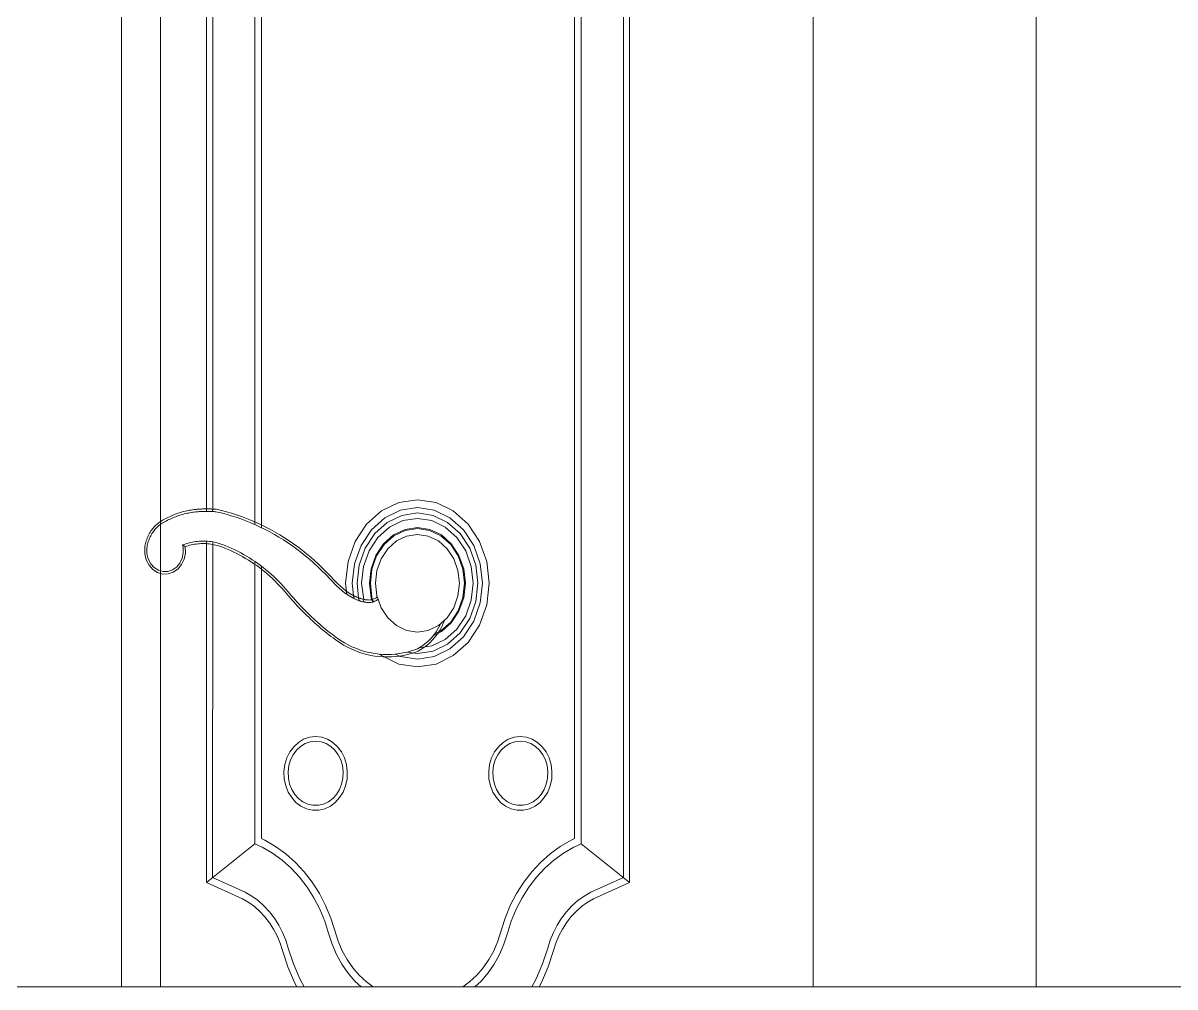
# Model space of a CAD drawing. Header units: inches. Extents: x 136316 to 155547, y -21384 to -17606.
# Drawn here: x 152055.71 to 152061.93, y -20287.52 to -20282.31 of the extents above; entities that cross this region are included whole.
import ezdxf

# ---------------------------------------------------------------- set-up
doc = ezdxf.new("R2010")
doc.units = ezdxf.units.IN
doc.header["$LTSCALE"] = 0.5
doc.header["$MEASUREMENT"] = 0
doc.layers.add('PARAPET', color=50, linetype='Continuous', lineweight=13)
doc.layers.add('window', color=4, linetype='Continuous', lineweight=13)

msp = doc.modelspace()

# ---------------------------------------------------------------- linework, layer by layer
at = {"layer": 'PARAPET'}
for p, q in [((152138.5874, -20287.5162), (152022.6306, -20287.5162)), ((152056.2385, -20287.5162), (152056.1643, -20287.5162))]:
    msp.add_line(p, q, dxfattribs=at)
at = {"layer": 'window'}
for p, q in [((152061.1787, -20287.5162), (152061.1787, -20239.7013)), ((152059.9735, -20287.5162), (152059.9735, -20241.0983)), ((152056.4485, -20287.5162), (152056.4485, -20245.2017)), ((152056.2385, -20245.4462), (152056.2385, -20287.5162)), ((152056.6965, -20284.9461), (152056.6965, -20278.7303)), ((152056.7306, -20284.9334), (152056.7302, -20278.7572)), ((152058.9488, -20278.7572), (152058.9488, -20286.9249)), ((152058.9825, -20278.7303), (152058.9825, -20286.9518)), ((152056.958, -20285.0171), (152056.958, -20278.939)), ((152056.9938, -20278.9676), (152056.9938, -20285.0337)), ((152058.6851, -20286.7145), (152058.6851, -20278.9676)), ((152058.721, -20278.939), (152058.721, -20286.7431)), ((152057.8364, -20284.8828), (152057.736, -20284.8982)), ((152057.9369, -20284.8982), (152057.8364, -20284.8828)), ((152056.5581, -20284.9512), (152056.5503, -20284.9536)), ((152056.566, -20284.9489), (152056.5581, -20284.9512)), ((152056.574, -20284.9468), (152056.566, -20284.9489)), ((152056.5819, -20284.9449), (152056.574, -20284.9468)), ((152056.5899, -20284.9431), (152056.5819, -20284.9449)), ((152056.5979, -20284.9414), (152056.5899, -20284.9431)), ((152056.6059, -20284.94), (152056.5979, -20284.9414)), ((152056.6139, -20284.9386), (152056.6059, -20284.94)), ((152056.622, -20284.9374), (152056.6139, -20284.9386)), ((152056.6234, -20284.9508), (152056.6155, -20284.952)), ((152056.6301, -20284.9364), (152056.622, -20284.9374)), ((152056.6312, -20284.9499), (152056.6234, -20284.9508)), ((152056.6381, -20284.9356), (152056.6301, -20284.9364)), ((152056.6391, -20284.949), (152056.6312, -20284.9499)), ((152056.6428, -20284.9351), (152056.6381, -20284.9356)), ((152056.6437, -20284.9486), (152056.6391, -20284.949)), ((152056.6474, -20284.9347), (152056.6428, -20284.9351)), ((152056.6482, -20284.9482), (152056.6437, -20284.9486)), ((152056.652, -20284.9344), (152056.6474, -20284.9347)), ((152056.6528, -20284.9478), (152056.6482, -20284.9482)), ((152056.6566, -20284.934), (152056.652, -20284.9344)), ((152056.6573, -20284.9475), (152056.6528, -20284.9478)), ((152056.6613, -20284.9337), (152056.6566, -20284.934)), ((152056.6619, -20284.9472), (152056.6573, -20284.9475)), ((152056.6659, -20284.9335), (152056.6613, -20284.9337)), ((152056.6664, -20284.947), (152056.6619, -20284.9472)), ((152056.6705, -20284.9333), (152056.6659, -20284.9335)), ((152056.671, -20284.9467), (152056.6664, -20284.947)), ((152056.6751, -20284.9331), (152056.6705, -20284.9333)), ((152056.6755, -20284.9465), (152056.671, -20284.9467)), ((152056.6797, -20284.9329), (152056.6751, -20284.9331)), ((152056.6801, -20284.9464), (152056.6755, -20284.9465)), ((152056.6844, -20284.9328), (152056.6797, -20284.9329)), ((152056.6846, -20284.9463), (152056.6801, -20284.9464)), ((152056.689, -20284.9327), (152056.6844, -20284.9328)), ((152056.6892, -20284.9462), (152056.6846, -20284.9463)), ((152056.6936, -20284.9326), (152056.689, -20284.9327)), ((152056.6937, -20284.9461), (152056.6892, -20284.9462)), ((152056.6982, -20284.9326), (152056.6936, -20284.9326)), ((152056.6983, -20284.9461), (152056.6937, -20284.9461)), ((152056.7029, -20284.9326), (152056.6982, -20284.9326)), ((152056.7028, -20284.9461), (152056.6983, -20284.9461)), ((152056.7074, -20284.9461), (152056.7028, -20284.9461)), ((152056.7075, -20284.9326), (152056.7029, -20284.9326)), ((152056.7119, -20284.9462), (152056.7074, -20284.9461)), ((152056.7121, -20284.9327), (152056.7075, -20284.9326)), ((152056.7165, -20284.9463), (152056.7119, -20284.9462)), ((152056.7167, -20284.9328), (152056.7121, -20284.9327)), ((152056.721, -20284.9465), (152056.7165, -20284.9463)), ((152056.7214, -20284.933), (152056.7167, -20284.9328)), ((152056.7256, -20284.9466), (152056.721, -20284.9465)), ((152056.726, -20284.9332), (152056.7214, -20284.933)), ((152056.7301, -20284.9468), (152056.7256, -20284.9466)), ((152056.7306, -20284.9334), (152056.726, -20284.9332)), ((152056.7301, -20284.9468), (152056.7306, -20284.9334)), ((152056.7347, -20284.9471), (152056.7301, -20284.9468)), ((152056.7352, -20284.9336), (152056.7306, -20284.9334)), ((152056.7392, -20284.9474), (152056.7347, -20284.9471)), ((152056.7399, -20284.9339), (152056.7352, -20284.9336)), ((152056.7438, -20284.9477), (152056.7392, -20284.9474)), ((152056.7445, -20284.9342), (152056.7399, -20284.9339)), ((152056.7483, -20284.948), (152056.7438, -20284.9477)), ((152056.7498, -20284.9346), (152056.7445, -20284.9342)), ((152056.7755, -20284.9544), (152056.7483, -20284.948)), ((152056.778, -20284.9412), (152056.7498, -20284.9346)), ((152056.8053, -20284.9483), (152056.778, -20284.9412)), ((152056.8325, -20284.9562), (152056.8053, -20284.9483)), ((152057.6424, -20284.9433), (152057.562, -20285.0151)), ((152057.736, -20284.8982), (152057.6424, -20284.9433)), ((152057.7454, -20284.9391), (152057.6606, -20284.98)), ((152057.8364, -20284.9251), (152057.7454, -20284.9391)), ((152057.9275, -20284.9391), (152057.8364, -20284.9251)), ((152058.0123, -20284.98), (152057.9275, -20284.9391)), ((152058.0304, -20284.9433), (152057.9369, -20284.8982)), ((152058.1108, -20285.0151), (152058.0304, -20284.9433)), ((152056.4353, -20285.0102), (152056.4299, -20285.0146)), ((152056.4408, -20285.006), (152056.4353, -20285.0102)), ((152056.4464, -20285.0021), (152056.4408, -20285.006)), ((152056.4521, -20284.9984), (152056.4464, -20285.0021)), ((152056.4594, -20284.9941), (152056.4521, -20284.9984)), ((152056.4575, -20285.0104), (152056.4522, -20285.0138)), ((152056.4646, -20285.0062), (152056.4575, -20285.0104)), ((152056.4667, -20284.9899), (152056.4594, -20284.9941)), ((152056.4717, -20285.0021), (152056.4646, -20285.0062)), ((152056.474, -20284.9859), (152056.4667, -20284.9899)), ((152056.4789, -20284.9982), (152056.4717, -20285.0021)), ((152056.4814, -20284.982), (152056.474, -20284.9859)), ((152056.4861, -20284.9944), (152056.4789, -20284.9982)), ((152056.4889, -20284.9783), (152056.4814, -20284.982)), ((152056.4934, -20284.9907), (152056.4861, -20284.9944)), ((152056.4964, -20284.9747), (152056.4889, -20284.9783)), ((152056.5007, -20284.9872), (152056.4934, -20284.9907)), ((152056.504, -20284.9712), (152056.4964, -20284.9747)), ((152056.5081, -20284.9838), (152056.5007, -20284.9872)), ((152056.5116, -20284.9679), (152056.504, -20284.9712)), ((152056.5155, -20284.9806), (152056.5081, -20284.9838)), ((152056.5192, -20284.9647), (152056.5116, -20284.9679)), ((152056.523, -20284.9775), (152056.5155, -20284.9806)), ((152056.5269, -20284.9617), (152056.5192, -20284.9647)), ((152056.5305, -20284.9746), (152056.523, -20284.9775)), ((152056.5347, -20284.9589), (152056.5269, -20284.9617)), ((152056.5381, -20284.9718), (152056.5305, -20284.9746)), ((152056.5425, -20284.9562), (152056.5347, -20284.9589)), ((152056.5457, -20284.9691), (152056.5381, -20284.9718)), ((152056.5503, -20284.9536), (152056.5425, -20284.9562)), ((152056.5533, -20284.9666), (152056.5457, -20284.9691)), ((152056.561, -20284.9643), (152056.5533, -20284.9666)), ((152056.5687, -20284.9621), (152056.561, -20284.9643)), ((152056.5764, -20284.96), (152056.5687, -20284.9621)), ((152056.5842, -20284.9581), (152056.5764, -20284.96)), ((152056.592, -20284.9564), (152056.5842, -20284.9581)), ((152056.5998, -20284.9548), (152056.592, -20284.9564)), ((152056.6076, -20284.9533), (152056.5998, -20284.9548)), ((152056.6155, -20284.952), (152056.6076, -20284.9533)), ((152056.8026, -20284.9615), (152056.7755, -20284.9544)), ((152056.8296, -20284.9693), (152056.8026, -20284.9615)), ((152056.8564, -20284.9778), (152056.8296, -20284.9693)), ((152056.8596, -20284.9648), (152056.8325, -20284.9562)), ((152056.883, -20284.987), (152056.8564, -20284.9778)), ((152056.8864, -20284.9741), (152056.8596, -20284.9648)), ((152056.9095, -20284.9968), (152056.883, -20284.987)), ((152056.9131, -20284.984), (152056.8864, -20284.9741)), ((152056.9357, -20285.0074), (152056.9095, -20284.9968)), ((152056.9396, -20284.9947), (152056.9131, -20284.984)), ((152056.9618, -20285.0187), (152056.9357, -20285.0074)), ((152056.9659, -20285.0061), (152056.9396, -20284.9947)), ((152056.992, -20285.0181), (152056.9659, -20285.0061)), ((152057.6606, -20284.98), (152057.5878, -20285.0451)), ((152057.6733, -20285.0055), (152057.6057, -20285.0659)), ((152057.752, -20284.9676), (152057.6733, -20285.0055)), ((152057.7584, -20284.9958), (152057.6858, -20285.0308)), ((152057.8364, -20284.9546), (152057.752, -20284.9676)), ((152057.8364, -20284.9838), (152057.7584, -20284.9958)), ((152057.9209, -20284.9676), (152057.8364, -20284.9546)), ((152057.9144, -20284.9958), (152057.8364, -20284.9838)), ((152057.9871, -20285.0308), (152057.9144, -20284.9958)), ((152057.9996, -20285.0055), (152057.9209, -20284.9676)), ((152058.0672, -20285.0659), (152057.9996, -20285.0055)), ((152058.0851, -20285.0451), (152058.0123, -20284.98)), ((152056.3859, -20285.0707), (152056.3827, -20285.0773)), ((152056.3895, -20285.0643), (152056.3859, -20285.0707)), ((152056.3932, -20285.058), (152056.3895, -20285.0643)), ((152056.3971, -20285.0519), (152056.3932, -20285.058)), ((152056.3991, -20285.0717), (152056.3959, -20285.0777)), ((152056.4013, -20285.0459), (152056.3971, -20285.0519)), ((152056.4026, -20285.0658), (152056.3991, -20285.0717)), ((152056.4056, -20285.0402), (152056.4013, -20285.0459)), ((152056.4063, -20285.0601), (152056.4026, -20285.0658)), ((152056.4101, -20285.0346), (152056.4056, -20285.0402)), ((152056.4101, -20285.0546), (152056.4063, -20285.0601)), ((152056.4148, -20285.0293), (152056.4101, -20285.0346)), ((152056.4141, -20285.0493), (152056.4101, -20285.0546)), ((152056.4184, -20285.0441), (152056.4141, -20285.0493)), ((152056.4197, -20285.0242), (152056.4148, -20285.0293)), ((152056.4227, -20285.0391), (152056.4184, -20285.0441)), ((152056.4247, -20285.0193), (152056.4197, -20285.0242)), ((152056.4273, -20285.0344), (152056.4227, -20285.0391)), ((152056.4299, -20285.0146), (152056.4247, -20285.0193)), ((152056.432, -20285.0298), (152056.4273, -20285.0344)), ((152056.4368, -20285.0255), (152056.432, -20285.0298)), ((152056.4418, -20285.0213), (152056.4368, -20285.0255)), ((152056.4469, -20285.0174), (152056.4418, -20285.0213)), ((152056.4522, -20285.0138), (152056.4469, -20285.0174)), ((152056.9876, -20285.0306), (152056.9618, -20285.0187)), ((152057.0131, -20285.0432), (152056.9876, -20285.0306)), ((152057.0178, -20285.0309), (152056.992, -20285.0181)), ((152057.0385, -20285.0565), (152057.0131, -20285.0432)), ((152057.0434, -20285.0442), (152057.0178, -20285.0309)), ((152057.0635, -20285.0704), (152057.0385, -20285.0565)), ((152057.0687, -20285.0583), (152057.0434, -20285.0442)), ((152057.0883, -20285.085), (152057.0635, -20285.0704)), ((152057.0937, -20285.073), (152057.0687, -20285.0583)), ((152057.1184, -20285.0884), (152057.0937, -20285.073)), ((152057.562, -20285.0151), (152057.5004, -20285.1087)), ((152057.5878, -20285.0451), (152057.5319, -20285.1298)), ((152057.6057, -20285.0659), (152057.5538, -20285.1446)), ((152057.6858, -20285.0308), (152057.6234, -20285.0865)), ((152057.707, -20285.0735), (152057.6534, -20285.1214)), ((152057.7694, -20285.0434), (152057.707, -20285.0735)), ((152057.7706, -20285.0486), (152057.7093, -20285.0782)), ((152057.8364, -20285.0332), (152057.7694, -20285.0434)), ((152057.8364, -20285.0385), (152057.7706, -20285.0486)), ((152057.7778, -20285.0796), (152057.8364, -20285.0706)), ((152057.9034, -20285.0434), (152057.8364, -20285.0332)), ((152057.9022, -20285.0486), (152057.8364, -20285.0385)), ((152057.8364, -20285.0706), (152057.8951, -20285.0796)), ((152057.9636, -20285.0782), (152057.9022, -20285.0486)), ((152057.9659, -20285.0735), (152057.9034, -20285.0434)), ((152058.0195, -20285.1214), (152057.9659, -20285.0735)), ((152058.0495, -20285.0865), (152057.9871, -20285.0308)), ((152058.1191, -20285.1446), (152058.0672, -20285.0659)), ((152058.141, -20285.1298), (152058.0851, -20285.0451)), ((152058.1725, -20285.1087), (152058.1108, -20285.0151)), ((152056.3647, -20285.1345), (152056.3634, -20285.1431)), ((152056.3661, -20285.127), (152056.3647, -20285.1345)), ((152056.3677, -20285.1196), (152056.3661, -20285.127)), ((152056.3696, -20285.1123), (152056.3677, -20285.1196)), ((152056.3717, -20285.1051), (152056.3696, -20285.1123)), ((152056.3741, -20285.098), (152056.3717, -20285.1051)), ((152056.3767, -20285.091), (152056.3741, -20285.098)), ((152056.376, -20285.1371), (152056.375, -20285.1441)), ((152056.3773, -20285.1302), (152056.376, -20285.1371)), ((152056.3796, -20285.0841), (152056.3767, -20285.091)), ((152056.3789, -20285.1233), (152056.3773, -20285.1302)), ((152056.3806, -20285.1165), (152056.3789, -20285.1233)), ((152056.3827, -20285.0773), (152056.3796, -20285.0841)), ((152056.3826, -20285.1097), (152056.3806, -20285.1165)), ((152056.3848, -20285.1031), (152056.3826, -20285.1097)), ((152056.3873, -20285.0966), (152056.3848, -20285.1031)), ((152056.3899, -20285.0902), (152056.3873, -20285.0966)), ((152056.3928, -20285.0839), (152056.3899, -20285.0902)), ((152056.3959, -20285.0777), (152056.3928, -20285.0839)), ((152056.568, -20285.1277), (152056.5767, -20285.1244)), ((152056.571, -20285.1399), (152056.568, -20285.1277)), ((152056.568, -20285.1277), (152056.5787, -20285.1343)), ((152056.5767, -20285.1244), (152056.5855, -20285.1214)), ((152056.5797, -20285.135), (152056.5806, -20285.1355)), ((152056.5801, -20285.1373), (152056.5822, -20285.1366)), ((152056.5822, -20285.1366), (152056.5886, -20285.1344)), ((152056.5826, -20285.1379), (152056.5822, -20285.1366)), ((152056.5831, -20285.1715), (152056.5826, -20285.1379)), ((152056.5855, -20285.1214), (152056.5943, -20285.1187)), ((152056.5886, -20285.1344), (152056.5972, -20285.1317)), ((152056.5943, -20285.1187), (152056.6032, -20285.1162)), ((152056.5972, -20285.1317), (152056.6058, -20285.1294)), ((152056.6032, -20285.1162), (152056.6122, -20285.114)), ((152056.6058, -20285.1294), (152056.6144, -20285.1273)), ((152056.6122, -20285.114), (152056.6212, -20285.1121)), ((152056.6144, -20285.1273), (152056.6231, -20285.1254)), ((152056.6212, -20285.1121), (152056.6302, -20285.1105)), ((152056.6231, -20285.1254), (152056.6319, -20285.1238)), ((152056.6302, -20285.1105), (152056.6393, -20285.1091)), ((152056.6319, -20285.1238), (152056.6406, -20285.1225)), ((152056.6393, -20285.1091), (152056.6484, -20285.1081)), ((152056.6406, -20285.1225), (152056.6495, -20285.1215)), ((152056.6484, -20285.1081), (152056.6576, -20285.1073)), ((152056.6495, -20285.1215), (152056.6583, -20285.1207)), ((152056.6576, -20285.1073), (152056.6667, -20285.1068)), ((152056.6583, -20285.1207), (152056.6671, -20285.1202)), ((152056.6667, -20285.1068), (152056.6759, -20285.1065)), ((152056.6671, -20285.1202), (152056.676, -20285.12)), ((152056.6759, -20285.1065), (152056.685, -20285.1066)), ((152056.676, -20285.12), (152056.6848, -20285.1201)), ((152056.6848, -20285.1201), (152056.6936, -20285.1204)), ((152056.685, -20285.1066), (152056.6942, -20285.1069)), ((152056.6936, -20285.1204), (152056.7025, -20285.121)), ((152056.6942, -20285.1069), (152056.7033, -20285.1075)), ((152056.6965, -20286.9518), (152056.6965, -20285.1071)), ((152056.7025, -20285.121), (152056.7113, -20285.1219)), ((152056.7033, -20285.1075), (152056.7124, -20285.1084)), ((152056.7113, -20285.1219), (152056.7201, -20285.123)), ((152056.7124, -20285.1084), (152056.7215, -20285.1096)), ((152056.7201, -20285.123), (152056.7289, -20285.1244)), ((152056.7215, -20285.1096), (152056.7306, -20285.1111)), ((152056.7289, -20285.1244), (152056.7376, -20285.1261)), ((152056.7302, -20286.9249), (152056.7306, -20285.1111)), ((152056.7306, -20285.1111), (152056.7396, -20285.1128)), ((152056.7376, -20285.1261), (152056.7463, -20285.128)), ((152056.7396, -20285.1128), (152056.7486, -20285.1148)), ((152056.7463, -20285.128), (152056.7549, -20285.1303)), ((152056.7486, -20285.1148), (152056.7576, -20285.1171)), ((152056.7549, -20285.1303), (152056.7635, -20285.1327)), ((152056.7576, -20285.1171), (152056.7664, -20285.1197)), ((152056.7635, -20285.1327), (152056.772, -20285.1355)), ((152056.7664, -20285.1197), (152056.7753, -20285.1225)), ((152056.772, -20285.1355), (152056.7805, -20285.1385)), ((152056.7753, -20285.1225), (152056.784, -20285.1256)), ((152056.784, -20285.1256), (152056.8006, -20285.132)), ((152056.8006, -20285.132), (152056.8172, -20285.1388)), ((152057.1128, -20285.1002), (152057.0883, -20285.085)), ((152057.137, -20285.1161), (152057.1128, -20285.1002)), ((152057.1428, -20285.1044), (152057.1184, -20285.0884)), ((152057.1609, -20285.1326), (152057.137, -20285.1161)), ((152057.167, -20285.1211), (152057.1428, -20285.1044)), ((152057.1845, -20285.1497), (152057.1609, -20285.1326)), ((152057.1907, -20285.1383), (152057.167, -20285.1211)), ((152057.5004, -20285.1087), (152057.4616, -20285.2176)), ((152057.5319, -20285.1298), (152057.4967, -20285.2286)), ((152057.6234, -20285.0865), (152057.5755, -20285.1592)), ((152057.6534, -20285.1214), (152057.6122, -20285.1838)), ((152057.6566, -20285.1252), (152057.6162, -20285.1865)), ((152057.7093, -20285.0782), (152057.6566, -20285.1252)), ((152057.6761, -20285.1479), (152057.7231, -20285.106)), ((152057.7231, -20285.106), (152057.7778, -20285.0796)), ((152057.8951, -20285.0796), (152057.9498, -20285.106)), ((152057.9498, -20285.106), (152057.9967, -20285.1479)), ((152058.0163, -20285.1252), (152057.9636, -20285.0782)), ((152058.0567, -20285.1865), (152058.0163, -20285.1252)), ((152058.0606, -20285.1838), (152058.0195, -20285.1214)), ((152058.0974, -20285.1592), (152058.0495, -20285.0865)), ((152058.1761, -20285.2286), (152058.141, -20285.1298)), ((152058.2112, -20285.2176), (152058.1725, -20285.1087)), ((152056.3634, -20285.1431), (152056.3639, -20285.1762)), ((152056.3639, -20285.1762), (152056.3719, -20285.2085)), ((152056.375, -20285.1441), (152056.3754, -20285.1742)), ((152056.3754, -20285.1742), (152056.3826, -20285.2031)), ((152056.5528, -20285.2255), (152056.5653, -20285.1992)), ((152056.5653, -20285.1992), (152056.5715, -20285.17)), ((152056.5715, -20285.17), (152056.571, -20285.1399)), ((152056.5762, -20285.2041), (152056.5831, -20285.1715)), ((152056.7805, -20285.1385), (152056.7969, -20285.1448)), ((152056.7969, -20285.1448), (152056.8132, -20285.1515)), ((152056.8132, -20285.1515), (152056.8294, -20285.1586)), ((152056.8172, -20285.1388), (152056.8335, -20285.146)), ((152056.8294, -20285.1586), (152056.8454, -20285.1661)), ((152056.8335, -20285.146), (152056.8498, -20285.1536)), ((152056.8454, -20285.1661), (152056.8613, -20285.1739)), ((152056.8498, -20285.1536), (152056.8659, -20285.1616)), ((152056.8613, -20285.1739), (152056.8771, -20285.1822)), ((152056.8659, -20285.1616), (152056.8819, -20285.1699)), ((152056.8771, -20285.1822), (152056.8927, -20285.1908)), ((152056.8819, -20285.1699), (152056.8977, -20285.1786)), ((152056.8927, -20285.1908), (152056.9081, -20285.1998)), ((152056.8977, -20285.1786), (152056.9134, -20285.1877)), ((152056.9081, -20285.1998), (152056.9234, -20285.2091)), ((152056.9134, -20285.1877), (152056.9289, -20285.1972)), ((152056.9289, -20285.1972), (152056.9443, -20285.2071)), ((152057.2077, -20285.1674), (152057.1845, -20285.1497)), ((152057.2142, -20285.1562), (152057.1907, -20285.1383)), ((152057.2306, -20285.1857), (152057.2077, -20285.1674)), ((152057.2373, -20285.1747), (152057.2142, -20285.1562)), ((152057.2531, -20285.2047), (152057.2306, -20285.1857)), ((152057.26, -20285.1938), (152057.2373, -20285.1747)), ((152057.2824, -20285.2135), (152057.26, -20285.1938)), ((152057.5538, -20285.1446), (152057.5212, -20285.2362)), ((152057.5755, -20285.1592), (152057.5454, -20285.2438)), ((152057.6122, -20285.1838), (152057.5864, -20285.2565)), ((152057.6162, -20285.1865), (152057.5908, -20285.2579)), ((152057.6401, -20285.2026), (152057.6761, -20285.1479)), ((152057.9967, -20285.1479), (152058.0328, -20285.2026)), ((152058.0821, -20285.2579), (152058.0567, -20285.1865)), ((152058.0865, -20285.2565), (152058.0606, -20285.1838)), ((152058.1275, -20285.2438), (152058.0974, -20285.1592)), ((152058.1517, -20285.2362), (152058.1191, -20285.1446)), ((152056.3719, -20285.2085), (152056.3868, -20285.2373)), ((152056.3826, -20285.2031), (152056.3959, -20285.2288)), ((152056.3868, -20285.2373), (152056.4075, -20285.2606)), ((152056.3959, -20285.2288), (152056.4145, -20285.2497)), ((152056.4075, -20285.2606), (152056.4328, -20285.2769)), ((152056.4145, -20285.2497), (152056.4371, -20285.2642)), ((152056.5127, -20285.2626), (152056.5349, -20285.2471)), ((152056.5174, -20285.2751), (152056.5421, -20285.2577)), ((152056.5349, -20285.2471), (152056.5528, -20285.2255)), ((152056.5421, -20285.2577), (152056.5622, -20285.2335)), ((152056.5622, -20285.2335), (152056.5762, -20285.2041)), ((152056.9234, -20285.2091), (152056.9386, -20285.2188)), ((152056.9386, -20285.2188), (152056.9535, -20285.2289)), ((152056.9443, -20285.2071), (152056.9594, -20285.2173)), ((152056.9535, -20285.2289), (152056.9683, -20285.2393)), ((152056.958, -20286.7431), (152056.958, -20285.2163)), ((152056.9594, -20285.2173), (152056.9744, -20285.2278)), ((152056.9683, -20285.2393), (152056.9829, -20285.2501)), ((152056.9744, -20285.2278), (152056.9892, -20285.2387)), ((152056.9829, -20285.2501), (152056.9973, -20285.2612)), ((152056.9892, -20285.2387), (152057.0038, -20285.25)), ((152056.9938, -20285.2423), (152056.9938, -20286.7145)), ((152056.9973, -20285.2612), (152057.0115, -20285.2726)), ((152057.0038, -20285.25), (152057.0182, -20285.2616)), ((152057.0182, -20285.2616), (152057.0324, -20285.2736)), ((152057.2753, -20285.2242), (152057.2531, -20285.2047)), ((152057.2971, -20285.2442), (152057.2753, -20285.2242)), ((152057.3044, -20285.2338), (152057.2824, -20285.2135)), ((152057.3184, -20285.2649), (152057.2971, -20285.2442)), ((152057.3259, -20285.2546), (152057.3044, -20285.2338)), ((152057.3471, -20285.2759), (152057.3259, -20285.2546)), ((152057.4616, -20285.2176), (152057.4484, -20285.3345)), ((152057.4967, -20285.2286), (152057.4847, -20285.3345)), ((152057.5212, -20285.2362), (152057.5101, -20285.3345)), ((152057.5454, -20285.2438), (152057.5351, -20285.3345)), ((152057.5864, -20285.2565), (152057.5775, -20285.3345)), ((152057.5908, -20285.2579), (152057.5821, -20285.3345)), ((152057.6174, -20285.2662), (152057.6401, -20285.2026)), ((152058.0328, -20285.2026), (152058.0554, -20285.2662)), ((152058.0907, -20285.3345), (152058.0821, -20285.2579)), ((152058.0953, -20285.3345), (152058.0865, -20285.2565)), ((152058.1377, -20285.3345), (152058.1275, -20285.2438)), ((152058.1628, -20285.3345), (152058.1517, -20285.2362)), ((152058.1881, -20285.3345), (152058.1761, -20285.2286)), ((152058.2245, -20285.3345), (152058.2112, -20285.2176)), ((152056.4328, -20285.2769), (152056.4608, -20285.285)), ((152056.4371, -20285.2642), (152056.4621, -20285.2714)), ((152056.4485, -20287.5162), (152056.4485, -20285.2675)), ((152056.4608, -20285.285), (152056.4897, -20285.2844)), ((152056.4621, -20285.2714), (152056.4879, -20285.2709)), ((152056.4879, -20285.2709), (152056.5127, -20285.2626)), ((152056.4897, -20285.2844), (152056.5174, -20285.2751)), ((152057.0115, -20285.2726), (152057.0255, -20285.2844)), ((152057.0255, -20285.2844), (152057.0393, -20285.2966)), ((152057.0324, -20285.2736), (152057.0464, -20285.2859)), ((152057.0393, -20285.2966), (152057.0529, -20285.309)), ((152057.0464, -20285.2859), (152057.0601, -20285.2985)), ((152057.0529, -20285.309), (152057.0662, -20285.3218)), ((152057.0601, -20285.2985), (152057.0737, -20285.3114)), ((152057.0662, -20285.3218), (152057.0793, -20285.3349)), ((152057.0737, -20285.3114), (152057.087, -20285.3247)), ((152057.3394, -20285.2861), (152057.3184, -20285.2649)), ((152057.3995, -20285.3482), (152057.3394, -20285.2861)), ((152057.4068, -20285.3377), (152057.3471, -20285.2759)), ((152057.6097, -20285.3345), (152057.6174, -20285.2662)), ((152058.0554, -20285.2662), (152058.0631, -20285.3345)), ((152057.0793, -20285.3349), (152057.0922, -20285.3483)), ((152057.087, -20285.3247), (152057.1, -20285.3383)), ((152057.0922, -20285.3483), (152057.1049, -20285.3619)), ((152057.1, -20285.3383), (152057.1129, -20285.3522)), ((152057.1049, -20285.3619), (152057.1173, -20285.3759)), ((152057.1129, -20285.3522), (152057.1254, -20285.3664)), ((152057.1173, -20285.3759), (152057.1295, -20285.3903)), ((152057.1254, -20285.3664), (152057.1378, -20285.3808)), ((152057.1378, -20285.3808), (152057.1472, -20285.392)), ((152057.4431, -20285.3861), (152057.3995, -20285.3482)), ((152057.4496, -20285.3749), (152057.4068, -20285.3377)), ((152057.4566, -20285.3955), (152057.4431, -20285.3861)), ((152057.4484, -20285.3345), (152057.4552, -20285.3945)), ((152057.4622, -20285.3837), (152057.4496, -20285.3749)), ((152057.4892, -20285.3998), (152057.4622, -20285.3837)), ((152057.4847, -20285.3345), (152057.492, -20285.4013)), ((152057.5101, -20285.3345), (152057.5186, -20285.4135)), ((152057.5351, -20285.3345), (152057.5463, -20285.4216)), ((152057.5775, -20285.3345), (152057.5864, -20285.4125)), ((152057.5821, -20285.3345), (152057.5908, -20285.4112)), ((152057.6174, -20285.4028), (152057.6097, -20285.3345)), ((152058.0631, -20285.3345), (152058.0554, -20285.4028)), ((152058.0821, -20285.4112), (152058.0907, -20285.3345)), ((152058.0865, -20285.4125), (152058.0953, -20285.3345)), ((152058.1275, -20285.4253), (152058.1377, -20285.3345)), ((152058.1522, -20285.433), (152058.1628, -20285.3345)), ((152058.1761, -20285.4405), (152058.1881, -20285.3345)), ((152058.2112, -20285.4515), (152058.2245, -20285.3345)), ((152057.1295, -20285.3903), (152057.1389, -20285.4015)), ((152057.1389, -20285.4015), (152057.1485, -20285.4127)), ((152057.1472, -20285.392), (152057.1567, -20285.4031)), ((152057.1485, -20285.4127), (152057.1582, -20285.4237)), ((152057.1567, -20285.4031), (152057.1663, -20285.4141)), ((152057.1582, -20285.4237), (152057.168, -20285.4347)), ((152057.1663, -20285.4141), (152057.176, -20285.4249)), ((152057.168, -20285.4347), (152057.1778, -20285.4455)), ((152057.176, -20285.4249), (152057.1857, -20285.4357)), ((152057.1778, -20285.4455), (152057.1877, -20285.4563)), ((152057.1857, -20285.4357), (152057.1956, -20285.4464)), ((152057.1956, -20285.4464), (152057.2055, -20285.4569)), ((152057.4841, -20285.4119), (152057.4566, -20285.3955)), ((152057.4871, -20285.4136), (152057.4841, -20285.4119)), ((152057.4901, -20285.4152), (152057.4871, -20285.4136)), ((152057.492, -20285.4013), (152057.4892, -20285.3998)), ((152057.4932, -20285.4167), (152057.4901, -20285.4152)), ((152057.4949, -20285.4029), (152057.492, -20285.4013)), ((152057.492, -20285.4013), (152057.4941, -20285.4172)), ((152057.4962, -20285.4183), (152057.4932, -20285.4167)), ((152057.4978, -20285.4044), (152057.4949, -20285.4029)), ((152057.4993, -20285.4197), (152057.4962, -20285.4183)), ((152057.5007, -20285.4058), (152057.4978, -20285.4044)), ((152057.5025, -20285.4212), (152057.4993, -20285.4197)), ((152057.5036, -20285.4072), (152057.5007, -20285.4058)), ((152057.5056, -20285.4225), (152057.5025, -20285.4212)), ((152057.5066, -20285.4086), (152057.5036, -20285.4072)), ((152057.5087, -20285.4238), (152057.5056, -20285.4225)), ((152057.5096, -20285.4099), (152057.5066, -20285.4086)), ((152057.5119, -20285.4251), (152057.5087, -20285.4238)), ((152057.5126, -20285.4111), (152057.5096, -20285.4099)), ((152057.5151, -20285.4263), (152057.5119, -20285.4251)), ((152057.5156, -20285.4123), (152057.5126, -20285.4111)), ((152057.5182, -20285.4275), (152057.5151, -20285.4263)), ((152057.5186, -20285.4135), (152057.5156, -20285.4123)), ((152057.5215, -20285.4286), (152057.5182, -20285.4275)), ((152057.5186, -20285.4135), (152057.5215, -20285.4286)), ((152057.5186, -20285.4135), (152057.5201, -20285.4281)), ((152057.5216, -20285.4146), (152057.5186, -20285.4135)), ((152057.5247, -20285.4297), (152057.5215, -20285.4286)), ((152057.5247, -20285.4156), (152057.5216, -20285.4146)), ((152057.5277, -20285.4167), (152057.5247, -20285.4156)), ((152057.5279, -20285.4307), (152057.5247, -20285.4297)), ((152057.5308, -20285.4176), (152057.5277, -20285.4167)), ((152057.5311, -20285.4316), (152057.5279, -20285.4307)), ((152057.5339, -20285.4185), (152057.5308, -20285.4176)), ((152057.5344, -20285.4325), (152057.5311, -20285.4316)), ((152057.537, -20285.4194), (152057.5339, -20285.4185)), ((152057.5377, -20285.4334), (152057.5344, -20285.4325)), ((152057.5401, -20285.4202), (152057.537, -20285.4194)), ((152057.5409, -20285.4342), (152057.5377, -20285.4334)), ((152057.5432, -20285.4209), (152057.5401, -20285.4202)), ((152057.5442, -20285.4349), (152057.5409, -20285.4342)), ((152057.5463, -20285.4216), (152057.5432, -20285.4209)), ((152057.5475, -20285.4356), (152057.5442, -20285.4349)), ((152057.5463, -20285.4216), (152057.5454, -20285.4253)), ((152057.5454, -20285.4253), (152057.5492, -20285.4359)), ((152057.5495, -20285.4223), (152057.5463, -20285.4216)), ((152057.5508, -20285.4362), (152057.5475, -20285.4356)), ((152057.5526, -20285.4229), (152057.5495, -20285.4223)), ((152057.5541, -20285.4368), (152057.5508, -20285.4362)), ((152057.5557, -20285.4234), (152057.5526, -20285.4229)), ((152057.5574, -20285.4373), (152057.5541, -20285.4368)), ((152057.5589, -20285.4239), (152057.5557, -20285.4234)), ((152057.5607, -20285.4378), (152057.5574, -20285.4373)), ((152057.5619, -20285.4244), (152057.5589, -20285.4239)), ((152057.5661, -20285.4383), (152057.5607, -20285.4378)), ((152057.5666, -20285.4248), (152057.5619, -20285.4244)), ((152057.5715, -20285.4384), (152057.5661, -20285.4383)), ((152057.5717, -20285.4249), (152057.5666, -20285.4248)), ((152057.5765, -20285.4386), (152057.5715, -20285.4384)), ((152057.5765, -20285.4251), (152057.5717, -20285.4249)), ((152057.5808, -20285.4249), (152057.5765, -20285.4251)), ((152057.5815, -20285.4384), (152057.5765, -20285.4386)), ((152057.5851, -20285.4244), (152057.5808, -20285.4249)), ((152057.5865, -20285.4378), (152057.5815, -20285.4384)), ((152057.5893, -20285.4237), (152057.5851, -20285.4244)), ((152057.5864, -20285.4125), (152057.5893, -20285.4237)), ((152057.5915, -20285.4369), (152057.5865, -20285.4378)), ((152057.5935, -20285.4226), (152057.5893, -20285.4237)), ((152057.5893, -20285.4237), (152057.5947, -20285.4361)), ((152057.5908, -20285.4112), (152057.5935, -20285.4226)), ((152057.5947, -20285.4361), (152057.5915, -20285.4369)), ((152057.5976, -20285.4212), (152057.5935, -20285.4226)), ((152057.5935, -20285.4226), (152057.5992, -20285.4347)), ((152057.5964, -20285.4356), (152057.5947, -20285.4361)), ((152057.6012, -20285.434), (152057.5964, -20285.4356)), ((152057.6016, -20285.4194), (152057.5976, -20285.4212)), ((152057.6059, -20285.432), (152057.6012, -20285.434)), ((152057.6056, -20285.4174), (152057.6016, -20285.4194)), ((152057.6094, -20285.4151), (152057.6056, -20285.4174)), ((152057.6105, -20285.4296), (152057.6059, -20285.432)), ((152057.613, -20285.4126), (152057.6094, -20285.4151)), ((152057.615, -20285.4269), (152057.6105, -20285.4296)), ((152057.6166, -20285.4097), (152057.613, -20285.4126)), ((152057.6193, -20285.4239), (152057.615, -20285.4269)), ((152057.6191, -20285.4074), (152057.6166, -20285.4097)), ((152057.6191, -20285.4074), (152057.6174, -20285.4028)), ((152057.6191, -20285.4074), (152057.6235, -20285.4206)), ((152057.6235, -20285.4206), (152057.6193, -20285.4239)), ((152057.6401, -20285.4665), (152057.6235, -20285.4206)), ((152058.0554, -20285.4028), (152058.0328, -20285.4665)), ((152058.0567, -20285.4826), (152058.0821, -20285.4112)), ((152058.0606, -20285.4852), (152058.0865, -20285.4125)), ((152058.0974, -20285.5099), (152058.1275, -20285.4253)), ((152058.1191, -20285.5245), (152058.1522, -20285.433)), ((152058.141, -20285.5392), (152058.1761, -20285.4405)), ((152057.1877, -20285.4563), (152057.1978, -20285.4669)), ((152057.1978, -20285.4669), (152057.2079, -20285.4774)), ((152057.2055, -20285.4569), (152057.2156, -20285.4673)), ((152057.2079, -20285.4774), (152057.2181, -20285.4879)), ((152057.2156, -20285.4673), (152057.2257, -20285.4777)), ((152057.2181, -20285.4879), (152057.2283, -20285.4982)), ((152057.2257, -20285.4777), (152057.2359, -20285.4879)), ((152057.2283, -20285.4982), (152057.2387, -20285.5083)), ((152057.2359, -20285.4879), (152057.2461, -20285.498)), ((152057.2387, -20285.5083), (152057.2491, -20285.5184)), ((152057.2461, -20285.498), (152057.2565, -20285.508)), ((152057.2565, -20285.508), (152057.2669, -20285.5178)), ((152057.6761, -20285.5212), (152057.6401, -20285.4665)), ((152058.0328, -20285.4665), (152057.9967, -20285.5212)), ((152058.0163, -20285.5439), (152058.0567, -20285.4826)), ((152058.0195, -20285.5477), (152058.0606, -20285.4852)), ((152058.0495, -20285.5826), (152058.0974, -20285.5099)), ((152058.1725, -20285.5604), (152058.2112, -20285.4515)), ((152057.2491, -20285.5184), (152057.2597, -20285.5284)), ((152057.2597, -20285.5284), (152057.2703, -20285.5382)), ((152057.2669, -20285.5178), (152057.2774, -20285.5276)), ((152057.2703, -20285.5382), (152057.2809, -20285.5479)), ((152057.2774, -20285.5276), (152057.288, -20285.5373)), ((152057.2809, -20285.5479), (152057.2917, -20285.5575)), ((152057.288, -20285.5373), (152057.2987, -20285.5468)), ((152057.2917, -20285.5575), (152057.3025, -20285.567)), ((152057.2987, -20285.5468), (152057.3095, -20285.5562)), ((152057.3025, -20285.567), (152057.3134, -20285.5764)), ((152057.3095, -20285.5562), (152057.3203, -20285.5655)), ((152057.3203, -20285.5655), (152057.3312, -20285.5747)), ((152057.7231, -20285.5631), (152057.6761, -20285.5212)), ((152057.7778, -20285.5895), (152057.7231, -20285.5631)), ((152057.9498, -20285.5631), (152057.8951, -20285.5895)), ((152057.9452, -20285.5848), (152057.9525, -20285.5717)), ((152057.9967, -20285.5212), (152057.9498, -20285.5631)), ((152057.9525, -20285.5717), (152057.9593, -20285.5583)), ((152057.9593, -20285.5583), (152057.9625, -20285.5518)), ((152057.9623, -20285.5788), (152057.9694, -20285.5651)), ((152057.9636, -20285.5909), (152058.0163, -20285.5439)), ((152057.9659, -20285.5955), (152058.0195, -20285.5477)), ((152057.9694, -20285.5651), (152057.9761, -20285.551)), ((152057.9761, -20285.551), (152057.9823, -20285.5367)), ((152057.9823, -20285.5367), (152057.9839, -20285.5326)), ((152058.0672, -20285.6032), (152058.1191, -20285.5245)), ((152058.0851, -20285.624), (152058.141, -20285.5392)), ((152058.1108, -20285.6539), (152058.1725, -20285.5604)), ((152057.3134, -20285.5764), (152057.3244, -20285.5856)), ((152057.3244, -20285.5856), (152057.3355, -20285.5948)), ((152057.3312, -20285.5747), (152057.3422, -20285.5837)), ((152057.3355, -20285.5948), (152057.3466, -20285.6038)), ((152057.3422, -20285.5837), (152057.3532, -20285.5926)), ((152057.3466, -20285.6038), (152057.3578, -20285.6126)), ((152057.3532, -20285.5926), (152057.3643, -20285.6015)), ((152057.3578, -20285.6126), (152057.3691, -20285.6214)), ((152057.3643, -20285.6015), (152057.3755, -20285.6101)), ((152057.3691, -20285.6214), (152057.3805, -20285.63)), ((152057.3755, -20285.6101), (152057.3868, -20285.6187)), ((152057.3805, -20285.63), (152057.3991, -20285.6438)), ((152057.3868, -20285.6187), (152057.4051, -20285.6323)), ((152057.4051, -20285.6323), (152057.4238, -20285.6449)), ((152057.8364, -20285.5985), (152057.7778, -20285.5895)), ((152057.8951, -20285.5895), (152057.8364, -20285.5985)), ((152057.8938, -20285.6468), (152057.9116, -20285.6291)), ((152057.9116, -20285.6291), (152057.9282, -20285.6099)), ((152057.9195, -20285.6391), (152057.9367, -20285.6191)), ((152057.9226, -20285.6164), (152057.9471, -20285.6051)), ((152057.9282, -20285.6099), (152057.9379, -20285.5968)), ((152057.9305, -20285.6069), (152057.9636, -20285.5909)), ((152057.9367, -20285.6191), (152057.9471, -20285.6051)), ((152057.9379, -20285.5968), (152057.9452, -20285.5848)), ((152057.9471, -20285.6051), (152057.9548, -20285.5923)), ((152057.9471, -20285.6051), (152057.9659, -20285.5955)), ((152057.9548, -20285.5923), (152057.9623, -20285.5788)), ((152057.9871, -20285.6383), (152058.0495, -20285.5826)), ((152057.9996, -20285.6635), (152058.0672, -20285.6032)), ((152058.0123, -20285.6891), (152058.0851, -20285.624)), ((152057.3991, -20285.6438), (152057.4183, -20285.6567)), ((152057.4183, -20285.6567), (152057.4379, -20285.6687)), ((152057.4238, -20285.6449), (152057.4431, -20285.6566)), ((152057.4379, -20285.6687), (152057.458, -20285.6797)), ((152057.4431, -20285.6566), (152057.4627, -20285.6674)), ((152057.458, -20285.6797), (152057.4784, -20285.6897)), ((152057.4627, -20285.6674), (152057.4827, -20285.6772)), ((152057.4784, -20285.6897), (152057.4992, -20285.6987)), ((152057.4827, -20285.6772), (152057.503, -20285.686)), ((152057.503, -20285.686), (152057.5236, -20285.6938)), ((152057.5236, -20285.6938), (152057.5445, -20285.7006)), ((152057.8021, -20285.7003), (152057.823, -20285.6934)), ((152057.823, -20285.6934), (152057.8368, -20285.6882)), ((152057.8368, -20285.6882), (152057.855, -20285.6772)), ((152057.8413, -20285.7006), (152057.8608, -20285.6889)), ((152057.8434, -20285.6842), (152057.9144, -20285.6733)), ((152057.855, -20285.6772), (152057.8749, -20285.6628)), ((152057.8608, -20285.6889), (152057.8814, -20285.674)), ((152057.8749, -20285.6628), (152057.8938, -20285.6468)), ((152057.8814, -20285.674), (152057.901, -20285.6574)), ((152057.901, -20285.6574), (152057.9195, -20285.6391)), ((152057.9144, -20285.6733), (152057.9871, -20285.6383)), ((152057.9209, -20285.7015), (152057.9996, -20285.6635)), ((152057.9275, -20285.73), (152058.0123, -20285.6891)), ((152058.0304, -20285.7257), (152058.1108, -20285.6539)), ((152057.4992, -20285.6987), (152057.5203, -20285.7067)), ((152057.5203, -20285.7067), (152057.5416, -20285.7136)), ((152057.5416, -20285.7136), (152057.5632, -20285.7195)), ((152057.5445, -20285.7006), (152057.5656, -20285.7063)), ((152057.5632, -20285.7195), (152057.585, -20285.7244)), ((152057.5656, -20285.7063), (152057.5869, -20285.7111)), ((152057.585, -20285.7244), (152057.607, -20285.7281)), ((152057.5869, -20285.7111), (152057.6084, -20285.7147)), ((152057.607, -20285.7281), (152057.629, -20285.7308)), ((152057.6084, -20285.7147), (152057.63, -20285.7174)), ((152057.629, -20285.7308), (152057.6512, -20285.7324)), ((152057.63, -20285.7174), (152057.6516, -20285.7189)), ((152057.6333, -20285.7176), (152057.6424, -20285.7257)), ((152057.6424, -20285.7257), (152057.736, -20285.7709)), ((152057.6512, -20285.7324), (152057.6733, -20285.7329)), ((152057.6516, -20285.7189), (152057.6733, -20285.7194)), ((152057.6733, -20285.7194), (152057.695, -20285.7189)), ((152057.6733, -20285.7329), (152057.6955, -20285.7324)), ((152057.695, -20285.7189), (152057.7166, -20285.7173)), ((152057.6955, -20285.7324), (152057.7176, -20285.7307)), ((152057.7166, -20285.7173), (152057.7382, -20285.7146)), ((152057.7176, -20285.7307), (152057.7397, -20285.728)), ((152057.7185, -20285.717), (152057.7397, -20285.728)), ((152057.7382, -20285.7146), (152057.7597, -20285.7109)), ((152057.7397, -20285.728), (152057.7616, -20285.7242)), ((152057.7408, -20285.7278), (152057.7454, -20285.73)), ((152057.7454, -20285.73), (152057.8364, -20285.7439)), ((152057.7597, -20285.7109), (152057.781, -20285.7061)), ((152057.7616, -20285.7242), (152057.7834, -20285.7193)), ((152057.781, -20285.7061), (152057.8021, -20285.7003)), ((152057.781, -20285.7061), (152057.8364, -20285.7144)), ((152057.7834, -20285.7193), (152057.805, -20285.7133)), ((152057.805, -20285.7133), (152057.8263, -20285.7064)), ((152057.8263, -20285.7064), (152057.8413, -20285.7006)), ((152057.8364, -20285.7144), (152057.9209, -20285.7015)), ((152057.8364, -20285.7439), (152057.9275, -20285.73)), ((152057.9369, -20285.7709), (152058.0304, -20285.7257)), ((152057.736, -20285.7709), (152057.8364, -20285.7863)), ((152057.8364, -20285.7863), (152057.9369, -20285.7709)), ((152057.1934, -20286.1947), (152057.1684, -20286.2177)), ((152057.2218, -20286.1773), (152057.1934, -20286.1947)), ((152057.2531, -20286.1664), (152057.2218, -20286.1773)), ((152057.2575, -20286.1917), (152057.2303, -20286.2013)), ((152057.2866, -20286.1626), (152057.2531, -20286.1664)), ((152057.2866, -20286.1884), (152057.2575, -20286.1917)), ((152057.3201, -20286.1664), (152057.2866, -20286.1626)), ((152057.3158, -20286.1917), (152057.2866, -20286.1884)), ((152057.343, -20286.2013), (152057.3158, -20286.1917)), ((152057.3514, -20286.1773), (152057.3201, -20286.1664)), ((152057.3799, -20286.1947), (152057.3514, -20286.1773)), ((152057.4049, -20286.2177), (152057.3799, -20286.1947)), ((152058.2991, -20286.1947), (152058.2741, -20286.2177)), ((152058.3275, -20286.1773), (152058.2991, -20286.1947)), ((152058.3588, -20286.1664), (152058.3275, -20286.1773)), ((152058.3632, -20286.1917), (152058.336, -20286.2013)), ((152058.3923, -20286.1626), (152058.3588, -20286.1664)), ((152058.3923, -20286.1884), (152058.3632, -20286.1917)), ((152058.4258, -20286.1664), (152058.3923, -20286.1626)), ((152058.4215, -20286.1917), (152058.3923, -20286.1884)), ((152058.4487, -20286.2013), (152058.4215, -20286.1917)), ((152058.4571, -20286.1773), (152058.4258, -20286.1664)), ((152058.4856, -20286.1947), (152058.4571, -20286.1773)), ((152058.5106, -20286.2177), (152058.4856, -20286.1947)), ((152057.1475, -20286.2457), (152057.1313, -20286.2779)), ((152057.1475, -20286.2457), (152057.1684, -20286.2177)), ((152057.1837, -20286.2364), (152057.1656, -20286.2608)), ((152057.2055, -20286.2164), (152057.1837, -20286.2364)), ((152057.2303, -20286.2013), (152057.2055, -20286.2164)), ((152057.3678, -20286.2164), (152057.343, -20286.2013)), ((152057.3895, -20286.2364), (152057.3678, -20286.2164)), ((152057.4077, -20286.2608), (152057.3895, -20286.2364)), ((152057.4258, -20286.2457), (152057.4049, -20286.2177)), ((152057.442, -20286.2779), (152057.4258, -20286.2457)), ((152058.2532, -20286.2457), (152058.237, -20286.2779)), ((152058.2741, -20286.2177), (152058.2532, -20286.2457)), ((152058.2895, -20286.2364), (152058.2713, -20286.2608)), ((152058.3112, -20286.2164), (152058.2895, -20286.2364)), ((152058.336, -20286.2013), (152058.3112, -20286.2164)), ((152058.4735, -20286.2164), (152058.4487, -20286.2013)), ((152058.4952, -20286.2364), (152058.4735, -20286.2164)), ((152058.5134, -20286.2608), (152058.4952, -20286.2364)), ((152058.5315, -20286.2457), (152058.5106, -20286.2177)), ((152058.5477, -20286.2779), (152058.5315, -20286.2457)), ((152057.1204, -20286.3136), (152057.1156, -20286.352)), ((152057.1313, -20286.2779), (152057.1204, -20286.3136)), ((152057.142, -20286.3198), (152057.1378, -20286.3532)), ((152057.1515, -20286.2888), (152057.142, -20286.3198)), ((152057.1656, -20286.2608), (152057.1515, -20286.2888)), ((152057.4218, -20286.2888), (152057.4077, -20286.2608)), ((152057.4312, -20286.3198), (152057.4218, -20286.2888)), ((152057.4355, -20286.3532), (152057.4312, -20286.3198)), ((152057.4528, -20286.3136), (152057.442, -20286.2779)), ((152057.4577, -20286.352), (152057.4528, -20286.3136)), ((152058.2262, -20286.3136), (152058.2213, -20286.352)), ((152058.237, -20286.2779), (152058.2262, -20286.3136)), ((152058.2478, -20286.3198), (152058.2435, -20286.3532)), ((152058.2572, -20286.2888), (152058.2478, -20286.3198)), ((152058.2713, -20286.2608), (152058.2572, -20286.2888)), ((152058.5275, -20286.2888), (152058.5134, -20286.2608)), ((152058.5369, -20286.3198), (152058.5275, -20286.2888)), ((152058.5412, -20286.3532), (152058.5369, -20286.3198)), ((152058.5585, -20286.3136), (152058.5477, -20286.2779)), ((152058.5634, -20286.352), (152058.5585, -20286.3136)), ((152057.1156, -20286.352), (152057.1172, -20286.3914)), ((152057.1378, -20286.3532), (152057.1392, -20286.3875)), ((152057.434, -20286.3875), (152057.4355, -20286.3532)), ((152057.4561, -20286.3914), (152057.4577, -20286.352)), ((152058.2213, -20286.352), (152058.2229, -20286.3914)), ((152058.2435, -20286.3532), (152058.245, -20286.3875)), ((152058.5397, -20286.3875), (152058.5412, -20286.3532)), ((152058.5618, -20286.3914), (152058.5634, -20286.352)), ((152057.1172, -20286.3914), (152057.1252, -20286.4286)), ((152057.1252, -20286.4286), (152057.1387, -20286.4626)), ((152057.1392, -20286.3875), (152057.1461, -20286.4198)), ((152057.1461, -20286.4198), (152057.158, -20286.4494)), ((152057.4153, -20286.4494), (152057.4271, -20286.4198)), ((152057.4271, -20286.4198), (152057.434, -20286.3875)), ((152057.4345, -20286.4626), (152057.4481, -20286.4286)), ((152057.4481, -20286.4286), (152057.4561, -20286.3914)), ((152058.2229, -20286.3914), (152058.2309, -20286.4286)), ((152058.2309, -20286.4286), (152058.2445, -20286.4626)), ((152058.245, -20286.3875), (152058.2519, -20286.4198)), ((152058.2519, -20286.4198), (152058.2637, -20286.4494)), ((152058.521, -20286.4494), (152058.5328, -20286.4198)), ((152058.5328, -20286.4198), (152058.5397, -20286.3875)), ((152058.5402, -20286.4626), (152058.5538, -20286.4286)), ((152058.5538, -20286.4286), (152058.5618, -20286.3914)), ((152057.1387, -20286.4626), (152057.1574, -20286.4928)), ((152057.1574, -20286.4928), (152057.1804, -20286.5184)), ((152057.158, -20286.4494), (152057.1742, -20286.4757)), ((152057.1742, -20286.4757), (152057.1942, -20286.498)), ((152057.1942, -20286.498), (152057.2175, -20286.5156)), ((152057.3557, -20286.5156), (152057.3791, -20286.498)), ((152057.3791, -20286.498), (152057.3991, -20286.4757)), ((152057.3929, -20286.5184), (152057.4159, -20286.4928)), ((152057.3991, -20286.4757), (152057.4153, -20286.4494)), ((152057.4159, -20286.4928), (152057.4345, -20286.4626)), ((152058.2445, -20286.4626), (152058.2631, -20286.4928)), ((152058.2631, -20286.4928), (152058.2861, -20286.5184)), ((152058.2637, -20286.4494), (152058.2799, -20286.4757)), ((152058.2799, -20286.4757), (152058.2999, -20286.498)), ((152058.2999, -20286.498), (152058.3232, -20286.5156)), ((152058.4614, -20286.5156), (152058.4848, -20286.498)), ((152058.4848, -20286.498), (152058.5048, -20286.4757)), ((152058.4986, -20286.5184), (152058.5216, -20286.4928)), ((152058.5048, -20286.4757), (152058.521, -20286.4494)), ((152058.5216, -20286.4928), (152058.5402, -20286.4626)), ((152057.1804, -20286.5184), (152057.2072, -20286.5386)), ((152057.2072, -20286.5386), (152057.2372, -20286.5529)), ((152057.2175, -20286.5156), (152057.2436, -20286.528)), ((152057.2372, -20286.5529), (152057.2696, -20286.5604)), ((152057.2436, -20286.528), (152057.2718, -20286.5345)), ((152057.2696, -20286.5604), (152057.3036, -20286.5604)), ((152057.2718, -20286.5345), (152057.3014, -20286.5345)), ((152057.3014, -20286.5345), (152057.3297, -20286.528)), ((152057.3036, -20286.5604), (152057.3361, -20286.5529)), ((152057.3297, -20286.528), (152057.3557, -20286.5156)), ((152057.3361, -20286.5529), (152057.3661, -20286.5386)), ((152057.3661, -20286.5386), (152057.3929, -20286.5184)), ((152058.2861, -20286.5184), (152058.3129, -20286.5386)), ((152058.3129, -20286.5386), (152058.3429, -20286.5529)), ((152058.3232, -20286.5156), (152058.3493, -20286.528)), ((152058.3429, -20286.5529), (152058.3753, -20286.5604)), ((152058.3493, -20286.528), (152058.3776, -20286.5345)), ((152058.3753, -20286.5604), (152058.4093, -20286.5604)), ((152058.3776, -20286.5345), (152058.4071, -20286.5345)), ((152058.4071, -20286.5345), (152058.4354, -20286.528)), ((152058.4093, -20286.5604), (152058.4418, -20286.5529)), ((152058.4354, -20286.528), (152058.4614, -20286.5156)), ((152058.4418, -20286.5529), (152058.4718, -20286.5386)), ((152058.4718, -20286.5386), (152058.4986, -20286.5184)), ((152056.6965, -20286.9518), (152056.958, -20286.7431)), ((152056.958, -20286.7431), (152056.9979, -20286.7611)), ((152057.0124, -20286.7229), (152056.9938, -20286.7145)), ((152057.0706, -20286.7567), (152057.0124, -20286.7229)), ((152058.6665, -20286.7229), (152058.6084, -20286.7567)), ((152058.6851, -20286.7145), (152058.6665, -20286.7229)), ((152058.681, -20286.7611), (152058.721, -20286.7431)), ((152058.9825, -20286.9518), (152058.721, -20286.7431)), ((152056.9979, -20286.7611), (152057.0531, -20286.7931)), ((152057.0531, -20286.7931), (152057.1054, -20286.8311)), ((152057.1258, -20286.7968), (152057.0706, -20286.7567)), ((152057.1775, -20286.8427), (152057.1258, -20286.7968)), ((152058.5532, -20286.7968), (152058.5015, -20286.8427)), ((152058.6084, -20286.7567), (152058.5532, -20286.7968)), ((152058.5736, -20286.8311), (152058.6259, -20286.7931)), ((152058.6259, -20286.7931), (152058.681, -20286.7611)), ((152057.1054, -20286.8311), (152057.1544, -20286.8746)), ((152057.1544, -20286.8746), (152057.1996, -20286.9234)), ((152057.2252, -20286.8941), (152057.1775, -20286.8427)), ((152058.5015, -20286.8427), (152058.4538, -20286.8941)), ((152058.4793, -20286.9234), (152058.5246, -20286.8746)), ((152058.5246, -20286.8746), (152058.5736, -20286.8311)), ((152056.7302, -20286.9249), (152056.9058, -20287.0039)), ((152057.1996, -20286.9234), (152057.2407, -20286.9768)), ((152057.2686, -20286.9505), (152057.2252, -20286.8941)), ((152058.4538, -20286.8941), (152058.4104, -20286.9505)), ((152058.4382, -20286.9768), (152058.4793, -20286.9234)), ((152058.7732, -20287.0039), (152058.9488, -20286.9249)), ((152056.6965, -20286.9518), (152056.8921, -20287.0399)), ((152056.9058, -20287.0039), (152056.9417, -20287.0248)), ((152057.2407, -20286.9768), (152057.2773, -20287.0346)), ((152057.3072, -20287.0114), (152057.2686, -20286.9505)), ((152058.4104, -20286.9505), (152058.3718, -20287.0114)), ((152058.4016, -20287.0346), (152058.4382, -20286.9768)), ((152058.7373, -20287.0248), (152058.7732, -20287.0039)), ((152058.7868, -20287.0399), (152058.9825, -20286.9518)), ((152056.8921, -20287.0399), (152056.9252, -20287.0591)), ((152056.9252, -20287.0591), (152056.9565, -20287.0818)), ((152056.9417, -20287.0248), (152056.9757, -20287.0495)), ((152056.9757, -20287.0495), (152057.0076, -20287.0779)), ((152057.2773, -20287.0346), (152057.3091, -20287.0961)), ((152057.3407, -20287.0763), (152057.3072, -20287.0114)), ((152058.3718, -20287.0114), (152058.3383, -20287.0763)), ((152058.3699, -20287.0961), (152058.4016, -20287.0346)), ((152058.6714, -20287.0779), (152058.7033, -20287.0495)), ((152058.7033, -20287.0495), (152058.7373, -20287.0248)), ((152058.7224, -20287.0818), (152058.7538, -20287.0591)), ((152058.7538, -20287.0591), (152058.7868, -20287.0399)), ((152056.9565, -20287.0818), (152056.9859, -20287.1079)), ((152056.9859, -20287.1079), (152057.013, -20287.1371)), ((152057.0076, -20287.0779), (152057.037, -20287.1096)), ((152057.037, -20287.1096), (152057.0638, -20287.1444)), ((152057.3091, -20287.0961), (152057.3357, -20287.1608)), ((152057.3688, -20287.1445), (152057.3407, -20287.0763)), ((152058.3383, -20287.0763), (152058.3102, -20287.1445)), ((152058.3432, -20287.1608), (152058.3699, -20287.0961)), ((152058.6152, -20287.1444), (152058.6419, -20287.1096)), ((152058.6419, -20287.1096), (152058.6714, -20287.0779)), ((152058.666, -20287.1371), (152058.6931, -20287.1079)), ((152058.6931, -20287.1079), (152058.7224, -20287.0818)), ((152057.013, -20287.1371), (152057.0376, -20287.1691)), ((152057.0376, -20287.1691), (152057.0596, -20287.2037)), ((152057.0638, -20287.1444), (152057.0876, -20287.1819)), ((152057.0876, -20287.1819), (152057.1083, -20287.222)), ((152057.3357, -20287.1608), (152057.3525, -20287.2138)), ((152057.3861, -20287.1993), (152057.3688, -20287.1445)), ((152058.3102, -20287.1445), (152058.2929, -20287.1993)), ((152058.3265, -20287.2138), (152058.3432, -20287.1608)), ((152058.5707, -20287.222), (152058.5913, -20287.1819)), ((152058.5913, -20287.1819), (152058.6152, -20287.1444)), ((152058.6194, -20287.2037), (152058.6413, -20287.1691)), ((152058.6413, -20287.1691), (152058.666, -20287.1371)), ((152057.0596, -20287.2037), (152057.0786, -20287.2406)), ((152057.0786, -20287.2406), (152057.0945, -20287.2794)), ((152057.1083, -20287.222), (152057.1256, -20287.2641)), ((152057.3525, -20287.2138), (152057.3756, -20287.2857)), ((152057.4085, -20287.269), (152057.3861, -20287.1993)), ((152058.2929, -20287.1993), (152058.2705, -20287.269)), ((152058.3033, -20287.2857), (152058.3265, -20287.2138)), ((152058.5533, -20287.2641), (152058.5707, -20287.222)), ((152058.5844, -20287.2794), (152058.6004, -20287.2406)), ((152058.6004, -20287.2406), (152058.6194, -20287.2037)), ((152057.0945, -20287.2794), (152057.1073, -20287.3197)), ((152057.1256, -20287.2641), (152057.1389, -20287.3061)), ((152057.1389, -20287.3061), (152057.1665, -20287.392)), ((152057.3756, -20287.2857), (152057.3993, -20287.3407)), ((152057.4305, -20287.32), (152057.4085, -20287.269)), ((152058.2705, -20287.269), (152058.2485, -20287.32)), ((152058.2797, -20287.3407), (152058.3033, -20287.2857)), ((152058.5124, -20287.392), (152058.5401, -20287.3061)), ((152058.5401, -20287.3061), (152058.5533, -20287.2641)), ((152058.5717, -20287.3197), (152058.5844, -20287.2794)), ((152057.1073, -20287.3197), (152057.1356, -20287.4077)), ((152057.3993, -20287.3407), (152057.4279, -20287.3925)), ((152057.457, -20287.368), (152057.4305, -20287.32)), ((152057.4877, -20287.4125), (152057.457, -20287.368)), ((152058.222, -20287.368), (152058.1912, -20287.4125)), ((152058.2485, -20287.32), (152058.222, -20287.368)), ((152058.2511, -20287.3925), (152058.2797, -20287.3407)), ((152058.5434, -20287.4077), (152058.5717, -20287.3197)), ((152057.1356, -20287.4077), (152057.1718, -20287.4917)), ((152057.1665, -20287.392), (152057.2011, -20287.4722)), ((152057.4279, -20287.3925), (152057.461, -20287.4404)), ((152057.461, -20287.4404), (152057.4983, -20287.4839)), ((152057.5224, -20287.4529), (152057.4877, -20287.4125)), ((152058.1912, -20287.4125), (152058.1566, -20287.4529)), ((152058.1806, -20287.4839), (152058.2179, -20287.4404)), ((152058.2179, -20287.4404), (152058.2511, -20287.3925)), ((152058.4779, -20287.4722), (152058.5124, -20287.392)), ((152058.5072, -20287.4917), (152058.5434, -20287.4077)), ((152057.1718, -20287.4917), (152057.1853, -20287.5162)), ((152057.2011, -20287.4722), (152057.2254, -20287.5162)), ((152057.4983, -20287.4839), (152057.5325, -20287.5162)), ((152057.5605, -20287.4888), (152057.5224, -20287.4529)), ((152057.5968, -20287.5162), (152057.5605, -20287.4888)), ((152058.1185, -20287.4888), (152058.0822, -20287.5162)), ((152058.1566, -20287.4529), (152058.1185, -20287.4888)), ((152058.1464, -20287.5162), (152058.1806, -20287.4839)), ((152058.4536, -20287.5162), (152058.4779, -20287.4722)), ((152058.4937, -20287.5162), (152058.5072, -20287.4917))]:
    msp.add_line(p, q, dxfattribs=at)

doc.saveas('drawing.dxf')
